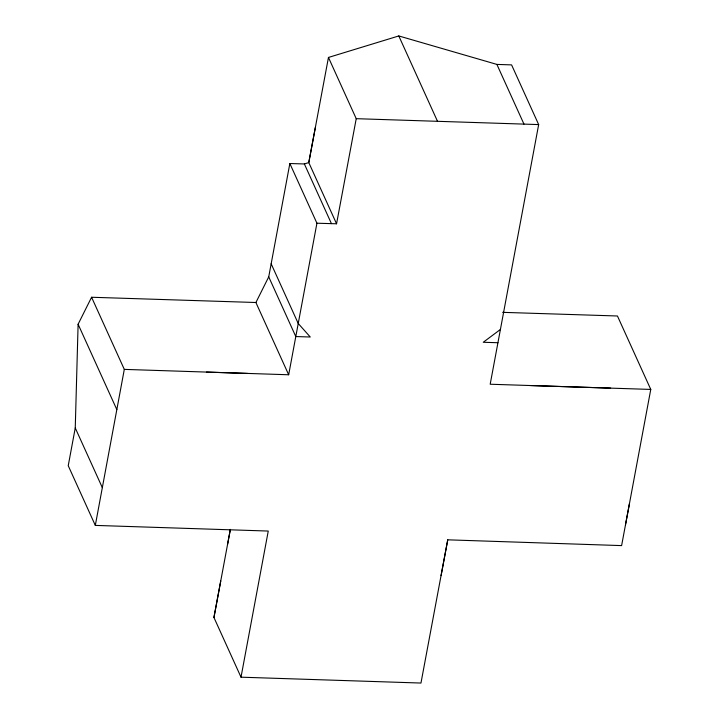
<?xml version="1.0" encoding="UTF-8"?>
<svg xmlns="http://www.w3.org/2000/svg" width="719" height="719" viewBox="0 0 719 719"><rect width="100%" height="100%" fill="white"/><g stroke="black" fill="none" stroke-linecap="round" stroke-linejoin="round"><path stroke-width="1.08" d="M502.626 312.343L617.45 315.992L650.767 389.428L621.611 545.604L447.748 539.825L420.966 683.05L241.009 677.181L268.259 531.053L95.312 525.4L68.233 465.705L75.252 427.958L78.11 324.233L91.583 297.253L255.901 302.51L288.678 374.77L124.306 369.386L91.583 297.253M95.312 525.4L124.306 369.386M255.901 302.51L268.726 276.86L289.847 163.528L304.362 163.95L308.784 162.575L315.344 127.551M241.009 677.181L213.938 617.486L220.742 580.961M227.555 544.427L230.359 529.382M213.938 617.486L230.323 529.588M288.678 374.77L316.926 223.214L289.847 163.528M316.926 223.214L336.555 223.789L308.784 162.575L328.457 57.448L398.793 35.95L496.892 64.413L511.586 64.89L538.666 124.585L490.187 384.234L650.767 389.428M336.555 223.789L356.229 118.68L328.457 57.448M441.062 575.64L447.748 539.825M625.512 524.663L629.431 503.74M500.415 329.455L483.231 342.28L497.934 342.72M530.334 385.537L610.629 388.125M356.229 118.68L538.666 124.585M206.488 372.083L247.579 373.422M496.892 64.413L523.971 124.108M398.793 35.95L437.52 121.313M304.362 163.95L331.441 223.645M271.162 263.801L298.232 323.496L310.266 337.004L295.797 336.555L268.726 276.86M78.11 324.233L116.829 409.596M75.252 427.958L102.332 487.644"/></g></svg>
